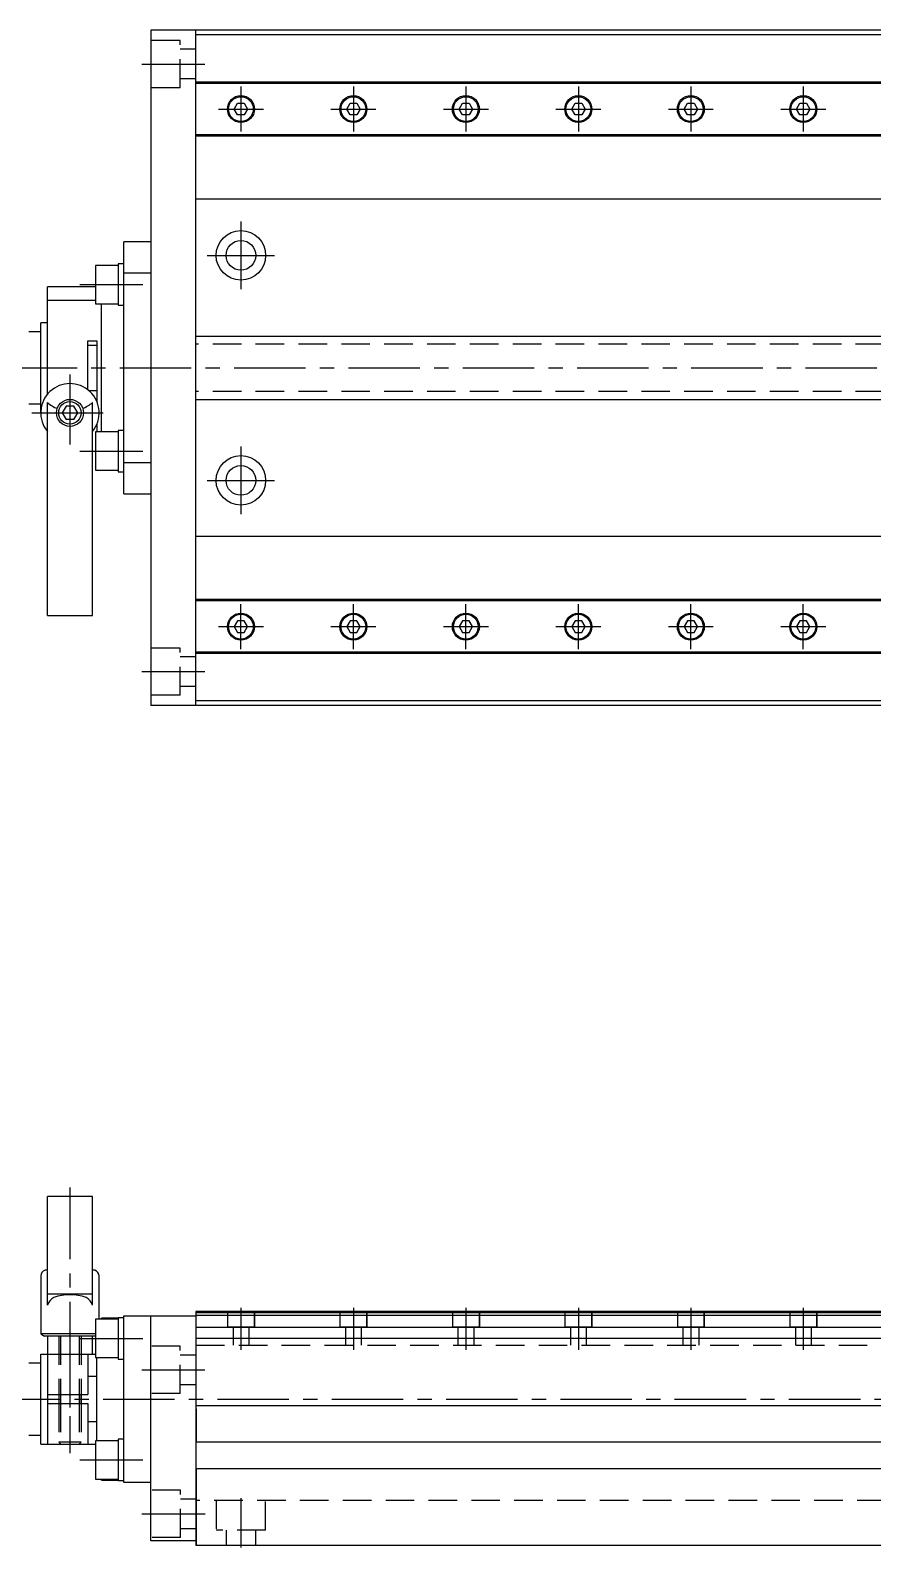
# Model space of a CAD drawing. Extents: x -2 to 753, y -8 to 355.
# Drawn here: x 294.1 to 481.4, y 17 to 354.1 of the extents above; entities that cross this region are included whole.
import ezdxf

# ---------------------------------------------------------------- set-up
doc = ezdxf.new("R2010")
doc.units = 0
doc.header["$LTSCALE"] = 0.5
doc.linetypes.add('CENTER', pattern=[50.8, 31.75, -6.35, 6.35, -6.35])
doc.linetypes.add('DASHED', pattern=[19.05, 12.7, -6.35])
for name, color, linetype in [('MSM_CENTER', 1, 'CENTER'), ('MSM_CONTINUOUS', 7, 'CONTINUOUS'), ('MSM_DASHED', 4, 'DASHED'), ('MSM_NARROW', 5, 'CONTINUOUS')]:
    doc.layers.add(name, color=color, linetype=linetype)

msp = doc.modelspace()

# ---------------------------------------------------------------- linework, layer by layer
at = {"layer": 'MSM_CENTER'}
for p, q in [((318.94, 346.65), (332.94, 346.65)), ((340.94, 341.65), (340.94, 331.65)), ((365.94, 341.65), (365.94, 331.65)), ((390.94, 341.65), (390.94, 331.65)), ((415.94, 341.65), (415.94, 331.65)), ((440.94, 341.65), (440.94, 331.65)), ((465.94, 341.65), (465.94, 331.65)), ((335.94, 336.65), (345.94, 336.65)), ((360.94, 336.65), (370.94, 336.65)), ((385.94, 336.65), (395.94, 336.65)), ((410.94, 336.65), (420.94, 336.65)), ((435.94, 336.65), (445.94, 336.65)), ((460.94, 336.65), (470.94, 336.65)), ((340.94, 311.65), (340.94, 296.65)), ((333.44, 304.15), (348.44, 304.15)), ((305.11, 297.65), (319.11, 297.65)), ((237.84, 279.15), (752.94, 279.15)), ((302.94, 277.65), (302.94, 262.15)), ((294.44, 269.15), (311.94, 269.15)), ((305.11, 260.65), (319.11, 260.65)), ((340.94, 261.65), (340.94, 246.65)), ((333.44, 254.15), (348.44, 254.15)), ((340.94, 216.65), (340.94, 226.65)), ((365.94, 216.65), (365.94, 226.65)), ((390.94, 216.65), (390.94, 226.65)), ((415.94, 216.65), (415.94, 226.65)), ((440.94, 216.65), (440.94, 226.65)), ((465.94, 216.65), (465.94, 226.65)), ((335.94, 221.65), (345.94, 221.65)), ((360.94, 221.65), (370.94, 221.65)), ((385.94, 221.65), (395.94, 221.65)), ((410.94, 221.65), (420.94, 221.65)), ((435.94, 221.65), (445.94, 221.65)), ((460.94, 221.65), (470.94, 221.65)), ((318.94, 211.65), (332.94, 211.65)), ((302.94, 97), (302.94, 38)), ((340.94, 70.32), (340.94, 60.98)), ((365.94, 70.32), (365.94, 60.98)), ((390.94, 70.32), (390.94, 60.98)), ((415.94, 70.32), (415.94, 60.98)), ((440.94, 70.32), (440.94, 60.98)), ((465.94, 70.32), (465.94, 60.98)), ((302.94, 64), (302.94, 46.41)), ((305.11, 63.5), (319.11, 63.5)), ((318.94, 56.5), (332.94, 56.5)), ((259.54, 50), (752.94, 50)), ((305.11, 36.5), (319.11, 36.5)), ((340.94, 28), (340.94, 17)), ((318.94, 24.5), (332.99, 24.5))]:
    msp.add_line(p, q, dxfattribs=at)
at = {"layer": 'MSM_CONTINUOUS'}
for p, q in [((330.94, 354.15), (320.94, 354.15)), ((320.94, 354.15), (320.94, 204.15)), ((330.94, 204.15), (330.94, 354.15)), ((330.94, 354.1), (330.99, 354.1)), ((750.94, 354.15), (330.99, 354.15)), ((330.99, 354.15), (330.99, 354.1)), ((490.94, 353.15), (330.94, 353.15)), ((490.94, 342.65), (330.94, 342.65)), ((490.94, 342.35), (330.94, 342.35)), ((339.46, 336.65), (340.2, 337.93)), ((340.2, 337.93), (341.68, 337.93)), ((341.68, 337.93), (342.42, 336.65)), ((364.46, 336.65), (365.2, 337.93)), ((365.2, 337.93), (366.68, 337.93)), ((366.68, 337.93), (367.42, 336.65)), ((389.46, 336.65), (390.2, 337.93)), ((390.2, 337.93), (391.68, 337.93)), ((391.68, 337.93), (392.42, 336.65)), ((414.46, 336.65), (415.2, 337.93)), ((415.2, 337.93), (416.68, 337.93)), ((416.68, 337.93), (417.42, 336.65)), ((439.46, 336.65), (440.2, 337.93)), ((440.2, 337.93), (441.68, 337.93)), ((441.68, 337.93), (442.42, 336.65)), ((464.46, 336.65), (465.2, 337.93)), ((465.2, 337.93), (466.68, 337.93)), ((466.68, 337.93), (467.42, 336.65)), ((340.2, 335.37), (339.46, 336.65)), ((341.68, 335.37), (340.2, 335.37)), ((342.42, 336.65), (341.68, 335.37)), ((365.2, 335.37), (364.46, 336.65)), ((366.68, 335.37), (365.2, 335.37)), ((367.42, 336.65), (366.68, 335.37)), ((390.2, 335.37), (389.46, 336.65)), ((391.68, 335.37), (390.2, 335.37)), ((392.42, 336.65), (391.68, 335.37)), ((415.2, 335.37), (414.46, 336.65)), ((416.68, 335.37), (415.2, 335.37)), ((417.42, 336.65), (416.68, 335.37)), ((440.2, 335.37), (439.46, 336.65)), ((441.68, 335.37), (440.2, 335.37)), ((442.42, 336.65), (441.68, 335.37)), ((465.2, 335.37), (464.46, 336.65)), ((466.68, 335.37), (465.2, 335.37)), ((467.42, 336.65), (466.68, 335.37)), ((490.94, 330.95), (330.94, 330.95)), ((490.94, 330.65), (330.94, 330.65)), ((490.94, 316.65), (330.94, 316.65)), ((314.94, 251.15), (314.94, 307.15)), ((320.94, 307.15), (314.94, 307.15)), ((308.64, 301.9), (308.64, 293.4)), ((313.64, 301.9), (308.64, 301.9)), ((313.64, 302.25), (313.64, 293.05)), ((314.94, 302.25), (313.64, 302.25)), ((320.94, 300.16), (314.94, 300.16)), ((297.94, 273.3), (297.94, 297.15)), ((308.64, 297.15), (297.94, 297.15)), ((308.64, 294.11), (297.94, 294.11)), ((308.64, 293.4), (313.64, 293.4)), ((309.94, 264.9), (309.94, 293.4)), ((313.64, 293.05), (314.94, 293.05)), ((296.44, 287.15), (293.84, 287.15)), ((296.44, 269.15), (296.44, 289.15)), ((297.94, 289.15), (296.44, 289.15)), ((306.94, 274.27), (306.94, 285.15)), ((306.94, 285.15), (308.94, 285.15)), ((308.94, 284.15), (306.94, 284.15)), ((308.94, 285.15), (308.94, 271.65)), ((490.94, 286.15), (330.94, 286.15)), ((307.09, 274.15), (308.94, 274.15)), ((293.84, 271.15), (296.44, 271.15)), ((297.94, 224.15), (297.94, 271.48)), ((302.07, 270.65), (301.21, 269.15)), ((303.81, 270.65), (302.07, 270.65)), ((304.67, 269.15), (303.81, 270.65)), ((307.94, 224.15), (307.94, 271.48)), ((330.94, 272.15), (490.94, 272.15)), ((301.21, 269.15), (302.07, 267.65)), ((303.81, 267.65), (302.07, 267.65)), ((303.81, 267.65), (304.67, 269.15)), ((308.94, 266.65), (308.94, 264.9)), ((308.64, 264.9), (308.64, 256.4)), ((313.64, 264.9), (308.64, 264.9)), ((313.64, 265.25), (313.64, 256.05)), ((314.94, 265.25), (313.64, 265.25)), ((308.64, 256.4), (313.64, 256.4)), ((314.94, 258.13), (320.94, 258.13)), ((313.64, 256.05), (314.94, 256.05)), ((314.94, 251.15), (320.94, 251.15)), ((490.94, 241.65), (330.94, 241.65)), ((490.94, 227.65), (330.94, 227.65)), ((490.94, 227.35), (330.94, 227.35)), ((297.94, 224.15), (307.94, 224.15)), ((340.2, 222.93), (339.46, 221.65)), ((341.68, 222.93), (340.2, 222.93)), ((342.42, 221.65), (341.68, 222.93)), ((365.2, 222.93), (364.46, 221.65)), ((366.68, 222.93), (365.2, 222.93)), ((367.42, 221.65), (366.68, 222.93)), ((390.2, 222.93), (389.46, 221.65)), ((391.68, 222.93), (390.2, 222.93)), ((392.42, 221.65), (391.68, 222.93)), ((415.2, 222.93), (414.46, 221.65)), ((416.68, 222.93), (415.2, 222.93)), ((417.42, 221.65), (416.68, 222.93)), ((440.2, 222.93), (439.46, 221.65)), ((441.68, 222.93), (440.2, 222.93)), ((442.42, 221.65), (441.68, 222.93)), ((465.2, 222.93), (464.46, 221.65)), ((466.68, 222.93), (465.2, 222.93)), ((467.42, 221.65), (466.68, 222.93)), ((339.46, 221.65), (340.2, 220.37)), ((340.2, 220.37), (341.68, 220.37)), ((341.68, 220.37), (342.42, 221.65)), ((364.46, 221.65), (365.2, 220.37)), ((365.2, 220.37), (366.68, 220.37)), ((366.68, 220.37), (367.42, 221.65)), ((389.46, 221.65), (390.2, 220.37)), ((390.2, 220.37), (391.68, 220.37)), ((391.68, 220.37), (392.42, 221.65)), ((414.46, 221.65), (415.2, 220.37)), ((415.2, 220.37), (416.68, 220.37)), ((416.68, 220.37), (417.42, 221.65)), ((439.46, 221.65), (440.2, 220.37)), ((440.2, 220.37), (441.68, 220.37)), ((441.68, 220.37), (442.42, 221.65)), ((464.46, 221.65), (465.2, 220.37)), ((465.2, 220.37), (466.68, 220.37)), ((466.68, 220.37), (467.42, 221.65)), ((490.94, 215.95), (330.94, 215.95)), ((490.94, 215.65), (330.94, 215.65)), ((330.94, 204.15), (320.94, 204.15)), ((490.94, 205.15), (330.94, 205.15)), ((330.99, 204.2), (330.94, 204.2)), ((330.99, 204.2), (330.99, 204.15)), ((750.94, 204.15), (330.99, 204.15)), ((297.94, 70.86), (297.94, 95)), ((307.94, 95), (297.94, 95)), ((307.94, 70.86), (307.94, 95)), ((296.44, 77.37), (296.44, 64.5)), ((309.44, 67.75), (309.44, 77.37)), ((297.94, 73.42), (307.94, 73.42)), ((313.64, 67.75), (308.64, 67.75)), ((308.64, 67.75), (308.64, 59.25)), ((309.94, 67.75), (309.94, 68)), ((313.64, 68), (309.94, 68)), ((314.94, 68.1), (313.64, 68.1)), ((313.64, 68.1), (313.64, 58.9)), ((314.94, 31.5), (314.94, 68.5)), ((314.94, 68.5), (330.94, 68.5)), ((320.94, 18.5), (320.94, 68.5)), ((494.49, 69.5), (330.94, 69.5)), ((330.94, 69.5), (330.94, 17.5)), ((494.49, 69.2), (330.94, 69.2)), ((493.99, 68.55), (330.94, 68.55)), ((308.64, 64.5), (296.44, 64.5)), ((296.44, 64.5), (297.31, 64)), ((493.99, 65.95), (330.94, 65.95)), ((308.57, 64), (297.31, 64)), ((297.94, 64), (297.94, 40)), ((307.94, 60), (307.94, 64)), ((308.57, 64), (308.64, 64.04)), ((750.94, 63.5), (330.94, 63.5)), ((296.44, 58), (293.84, 58)), ((296.44, 60), (308.64, 60)), ((296.44, 40), (296.44, 60)), ((306.94, 60), (306.94, 51)), ((308.64, 59.25), (313.64, 59.25)), ((308.94, 40.75), (308.94, 59.25)), ((313.64, 58.9), (314.94, 58.9)), ((308.94, 55), (306.94, 55)), ((297.94, 51), (306.94, 51)), ((300.44, 51), (300.44, 49)), ((300.44, 51), (300.44, 49)), ((305.44, 49), (305.44, 51)), ((305.44, 51), (305.44, 49)), ((297.94, 49), (306.94, 49)), ((306.94, 49), (306.94, 40)), ((750.94, 48.5), (330.94, 48.5)), ((330.99, 47.81), (330.94, 47.81)), ((330.99, 47.81), (330.99, 40.5)), ((306.94, 45), (308.94, 45)), ((293.84, 42), (296.44, 42)), ((313.64, 40.75), (308.64, 40.75)), ((308.64, 40.75), (308.64, 32.25)), ((314.94, 41.1), (313.64, 41.1)), ((313.64, 41.1), (313.64, 31.9)), ((330.94, 40.5), (750.94, 40.5)), ((296.44, 40), (308.64, 40)), ((750.94, 34.5), (330.94, 34.5)), ((330.99, 34.5), (330.99, 17.5)), ((308.64, 32.25), (313.64, 32.25)), ((309.94, 32), (309.94, 32.25)), ((309.94, 32), (313.64, 32)), ((313.64, 31.9), (314.94, 31.9)), ((320.94, 31.5), (314.94, 31.5)), ((330.94, 18.5), (320.94, 18.5)), ((750.94, 17.5), (330.94, 17.5))]:
    msp.add_line(p, q, dxfattribs=at)
for centre, radius in [((340.94, 336.65), 3), ((340.94, 336.65), 2.75), ((365.94, 336.65), 3), ((365.94, 336.65), 2.75), ((390.94, 336.65), 3), ((390.94, 336.65), 2.75), ((415.94, 336.65), 3), ((415.94, 336.65), 2.75), ((440.94, 336.65), 3), ((440.94, 336.65), 2.75), ((465.94, 336.65), 3), ((465.94, 336.65), 2.75), ((340.94, 304.15), 5.5), ((340.94, 304.15), 3.3), ((302.94, 269.15), 3), ((302.94, 269.15), 2.5), ((340.94, 254.15), 5.5), ((340.94, 254.15), 3.3), ((340.94, 221.65), 3), ((340.94, 221.65), 2.75), ((365.94, 221.65), 3), ((365.94, 221.65), 2.75), ((390.94, 221.65), 3), ((390.94, 221.65), 2.75), ((415.94, 221.65), 3), ((415.94, 221.65), 2.75), ((440.94, 221.65), 3), ((440.94, 221.65), 2.75), ((465.94, 221.65), 3), ((465.94, 221.65), 2.75)]:
    msp.add_circle(centre, radius, dxfattribs=at)
for centre, radius, start, end in [((302.94, 269.15), 6.5, 320.2849, 219.7151), ((302.8, 276.75), 7.17, 227.3401, 247.8909), ((303.08, 276.75), 7.17, 292.1091, 312.6599), ((297.74, 77.37), 1.3, 104.5706, 180), ((302.94, 57.36), 21.97, 103.1548, 104.5706), ((302.94, 57.36), 21.97, 75.4294, 76.8452), ((308.14, 77.37), 1.3, 0, 75.4294), ((300.66, 70.07), 2.83, 117.0443, 163.788), ((302.94, 62.46), 10.74, 70.5029, 109.4376), ((305.3, 70.14), 2.74, 15.2925, 63.2952)]:
    msp.add_arc(centre, radius, start, end, dxfattribs=at)
at = {"layer": 'MSM_DASHED'}
for p, q in [((327.47, 351.9), (320.87, 351.9)), ((327.47, 341.4), (327.47, 351.9)), ((330.87, 349.95), (327.47, 349.95)), ((327.47, 341.4), (320.87, 341.4)), ((330.87, 343.35), (327.47, 343.35)), ((683.94, 284.4), (330.94, 284.4)), ((683.94, 273.9), (330.94, 273.9)), ((327.47, 216.9), (320.87, 216.9)), ((327.47, 206.4), (327.47, 216.9)), ((330.87, 214.95), (327.47, 214.95)), ((327.47, 206.4), (320.87, 206.4)), ((330.87, 208.35), (327.47, 208.35)), ((337.94, 69.5), (337.94, 66)), ((337.94, 69.5), (337.94, 66)), ((343.94, 66), (343.94, 69.5)), ((343.94, 69.5), (343.94, 66)), ((362.94, 69.5), (362.94, 66)), ((362.94, 69.5), (362.94, 66)), ((368.94, 66), (368.94, 69.5)), ((368.94, 69.5), (368.94, 66)), ((387.94, 69.5), (387.94, 66)), ((387.94, 69.5), (387.94, 66)), ((393.94, 66), (393.94, 69.5)), ((393.94, 69.5), (393.94, 66)), ((412.94, 69.5), (412.94, 66)), ((412.94, 69.5), (412.94, 66)), ((418.94, 66), (418.94, 69.5)), ((418.94, 69.5), (418.94, 66)), ((437.94, 69.5), (437.94, 66)), ((437.94, 69.5), (437.94, 66)), ((443.94, 66), (443.94, 69.5)), ((443.94, 69.5), (443.94, 66)), ((462.94, 69.5), (462.94, 66)), ((462.94, 69.5), (462.94, 66)), ((468.94, 66), (468.94, 69.5)), ((468.94, 69.5), (468.94, 66)), ((343.94, 66), (337.94, 66)), ((339.19, 66), (339.19, 62)), ((342.69, 66), (342.69, 62)), ((368.94, 66), (362.94, 66)), ((364.19, 66), (364.19, 62)), ((367.69, 66), (367.69, 62)), ((393.94, 66), (387.94, 66)), ((389.19, 66), (389.19, 62)), ((392.69, 66), (392.69, 62)), ((418.94, 66), (412.94, 66)), ((414.19, 66), (414.19, 62)), ((417.69, 66), (417.69, 62)), ((443.94, 66), (437.94, 66)), ((439.19, 66), (439.19, 62)), ((442.69, 66), (442.69, 62)), ((468.94, 66), (462.94, 66)), ((464.19, 66), (464.19, 62)), ((467.69, 66), (467.69, 62)), ((300.44, 64), (300.44, 51)), ((300.87, 64), (300.87, 51)), ((305.01, 64), (305.01, 51)), ((305.44, 64), (305.44, 51)), ((327.47, 61.75), (320.87, 61.75)), ((327.47, 51.25), (327.47, 61.75)), ((330.94, 62), (750.94, 62)), ((330.87, 59.8), (327.47, 59.8)), ((327.47, 51.25), (320.87, 51.25)), ((330.87, 53.2), (327.47, 53.2)), ((300.44, 49), (300.44, 40)), ((300.87, 49), (300.87, 40)), ((305.01, 49), (305.01, 40)), ((305.44, 49), (305.44, 40)), ((305.44, 40.43), (300.44, 40.43)), ((300.44, 40.43), (300.87, 40)), ((305.01, 40), (305.44, 40.43)), ((327.54, 29.75), (320.94, 29.75)), ((327.54, 19.25), (327.54, 29.75)), ((330.94, 27.8), (327.54, 27.8)), ((750.94, 27.5), (330.94, 27.5)), ((335.44, 27.5), (335.44, 20.9)), ((346.44, 20.9), (346.44, 27.5)), ((330.94, 21.2), (327.54, 21.2)), ((346.44, 20.9), (335.44, 20.9)), ((337.64, 20.9), (337.64, 17.5)), ((344.24, 17.5), (344.24, 20.9)), ((327.54, 19.25), (320.94, 19.25)), ((330.99, 18.55), (330.94, 18.55))]:
    msp.add_line(p, q, dxfattribs=at)
at = {"layer": 'MSM_NARROW'}
for p, q in [((300.87, 51), (300.87, 49)), ((305.01, 51), (305.01, 49))]:
    msp.add_line(p, q, dxfattribs=at)

doc.saveas('drawing.dxf')
